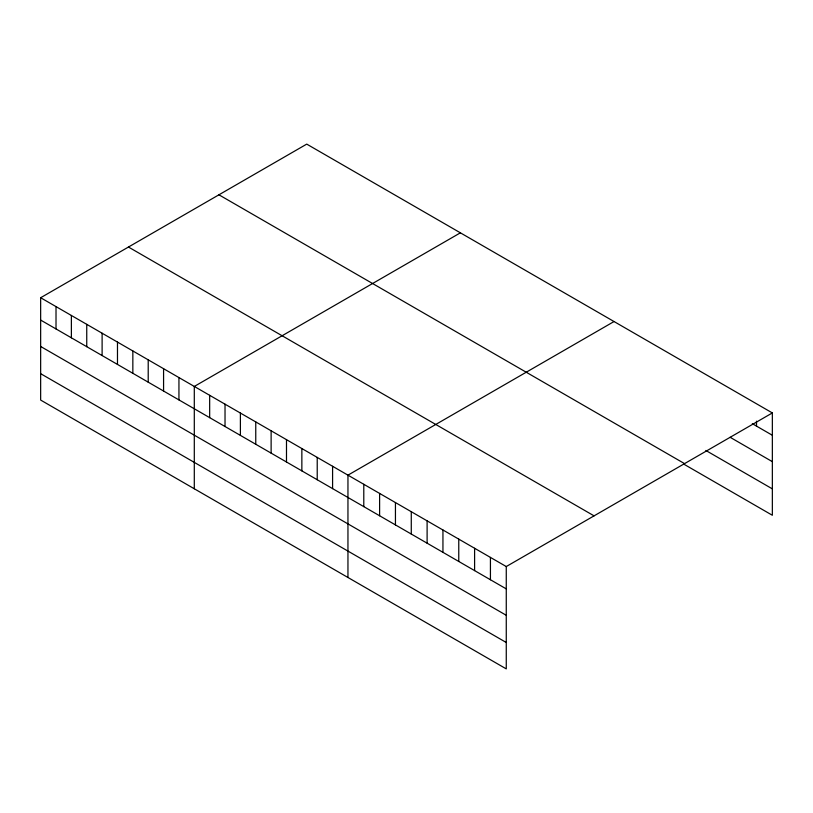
<?xml version="1.0" encoding="UTF-8"?>
<svg xmlns="http://www.w3.org/2000/svg" width="813" height="813" viewBox="0 0 813 813"><rect width="100%" height="100%" fill="white"/><g stroke="black" fill="none" stroke-linecap="round" stroke-linejoin="round"><path stroke-width="1.22" d="M40.65 297.731L506.265 566.549L506.265 668.886L40.65 400.067L40.65 297.731L306.735 144.114L772.35 412.933L772.35 515.269L683.703 464.081M460.392 232.823L194.297 386.449L194.297 488.786M614.039 321.531L347.954 475.158L347.954 577.494M506.265 566.549L772.35 412.933M752.299 423.685L772.35 435.26M730.135 437.292L772.35 461.662M705.857 450.473L772.35 488.867M218.931 194.805L684.536 463.623M128.464 247.04L594.069 515.859M40.65 320.068L506.265 588.886M40.65 346.47L506.265 615.289M40.65 373.675L506.265 642.494M756.517 421.164L756.517 426.124M490.432 557.413L490.432 579.75M474.599 548.277L474.599 570.614M458.766 539.131L458.766 561.468M442.943 529.995L442.943 552.332M427.11 520.859L427.11 543.196M411.276 511.712L411.276 534.05M395.443 502.576L395.443 524.913M379.61 493.43L379.61 515.767M363.787 484.294L363.787 506.631M332.588 466.286L332.588 488.623M317.222 457.414L317.222 479.751M301.857 448.542L301.857 470.879M286.491 439.67L286.491 462.008M271.125 430.799L271.125 453.136M255.76 421.927L255.76 444.264M240.394 413.055L240.394 435.392M225.028 404.183L225.028 426.52M209.663 395.321L209.663 417.648M178.941 377.578L178.941 399.915M163.576 368.706L163.576 391.043M148.21 359.834L148.21 382.171M132.844 350.962L132.844 373.299M117.479 342.09L117.479 364.427M102.113 333.218L102.113 355.555M86.747 324.346L86.747 346.684M71.381 315.474L71.381 337.812M56.016 306.603L56.016 328.94"/></g></svg>
